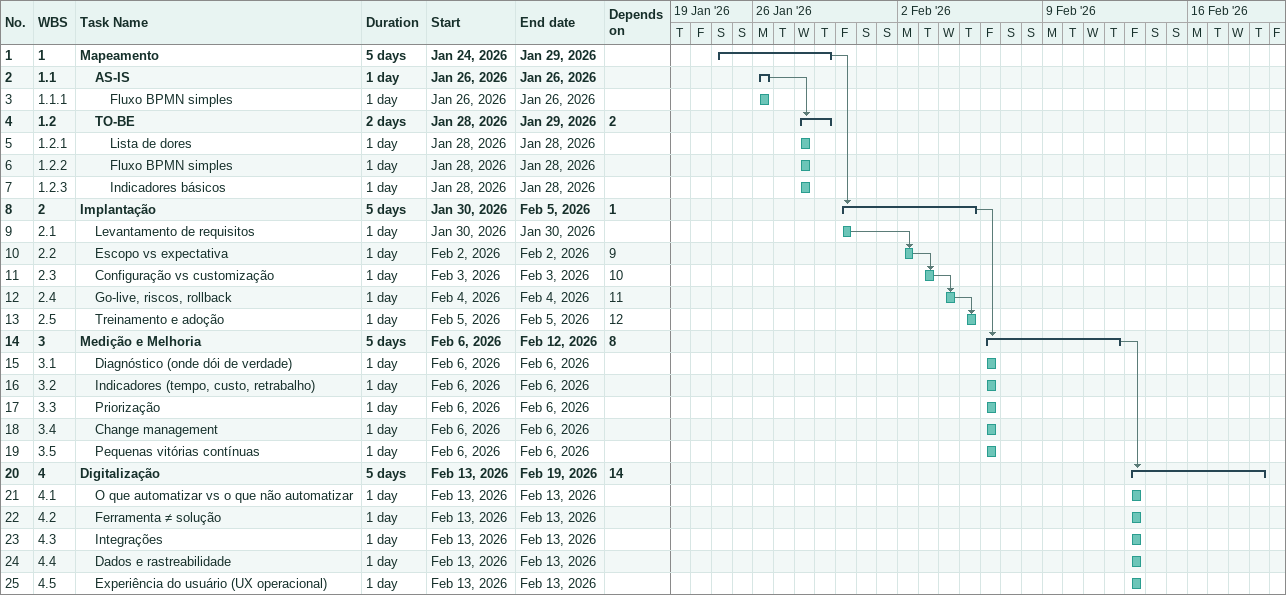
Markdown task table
| ID | WBS | Task | Duration | Start | Finish | Predecessors |
|---|---|---|---|---|---|---|
| 1 | 1 | **Mapeamento** | 5d | 2026-01-24 | 2026-01-29 |  |
| 2 | 1.1 | **AS-IS** | 1d | 2026-01-26 | 2026-01-26 |  |
| 3 | 1.1.1 | Fluxo BPMN simples | 1d | 2026-01-26 | 2026-01-26 |  |
| 4 | 1.2 | **TO-BE** | 2d | 2026-01-28 | 2026-01-29 | 2 |
| 5 | 1.2.1 | Lista de dores | 1d | 2026-01-28 | 2026-01-28 |  |
| 6 | 1.2.2 | Fluxo BPMN simples | 1d | 2026-01-28 | 2026-01-28 |  |
| 7 | 1.2.3 | Indicadores básicos | 1d | 2026-01-28 | 2026-01-28 |  |
| 8 | 2 | **Implantação** | 5d | 2026-01-30 | 2026-02-05 | 1 |
| 9 | 2.1 | Levantamento de requisitos | 1d | 2026-01-30 | 2026-01-30 |  |
| 10 | 2.2 | Escopo vs expectativa | 1d | 2026-02-02 | 2026-02-02 | 9 |
| 11 | 2.3 | Configuração vs customização | 1d | 2026-02-03 | 2026-02-03 | 10 |
| 12 | 2.4 | Go-live, riscos, rollback | 1d | 2026-02-04 | 2026-02-04 | 11 |
| 13 | 2.5 | Treinamento e adoção | 1d | 2026-02-05 | 2026-02-05 | 12 |
| 14 | 3 | **Medição e Melhoria** | 5d | 2026-02-06 | 2026-02-12 | 8 |
| 15 | 3.1 | Diagnóstico (onde dói de verdade) | 1d | 2026-02-06 | 2026-02-06 |  |
| 16 | 3.2 | Indicadores (tempo, custo, retrabalho) | 1d | 2026-02-06 | 2026-02-06 |  |
| 17 | 3.3 | Priorização | 1d | 2026-02-06 | 2026-02-06 |  |
| 18 | 3.4 | Change management | 1d | 2026-02-06 | 2026-02-06 |  |
| 19 | 3.5 | Pequenas vitórias contínuas | 1d | 2026-02-06 | 2026-02-06 |  |
| 20 | 4 | **Digitalização** | 5d | 2026-02-13 | 2026-02-19 | 14 |
| 21 | 4.1 | O que automatizar vs o que não automatizar | 1d | 2026-02-13 | 2026-02-13 |  |
| 22 | 4.2 | Ferramenta ≠ solução | 1d | 2026-02-13 | 2026-02-13 |  |
| 23 | 4.3 | Integrações | 1d | 2026-02-13 | 2026-02-13 |  |
| 24 | 4.4 | Dados e rastreabilidade | 1d | 2026-02-13 | 2026-02-13 |  |
| 25 | 4.5 | Experiência do usuário (UX operacional) | 1d | 2026-02-13 | 2026-02-13 |  |
